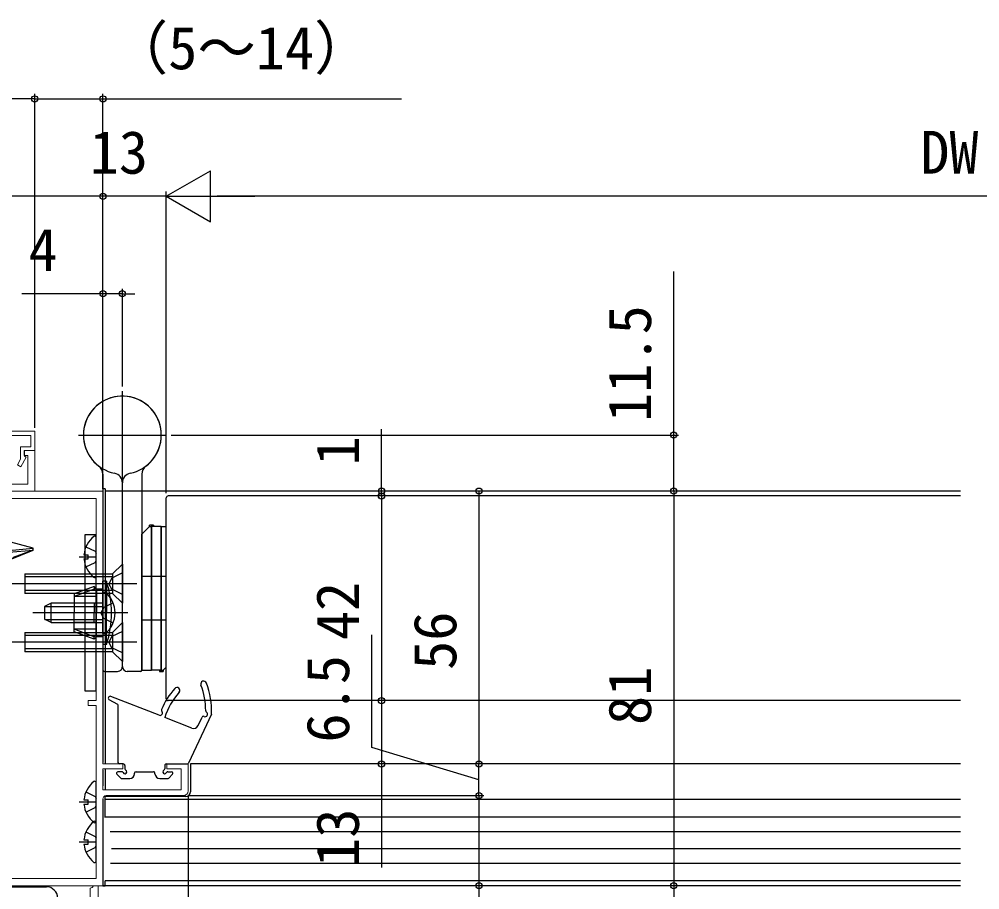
# Model space of a CAD drawing. Units: millimetres, scale not verified. Extents: x -525 to 525, y -783 to 779.
# Drawn here: x -203.2 to -5.9, y 200.9 to 379.5 of the extents above; entities that cross this region are included whole.
import ezdxf
from ezdxf.enums import TextEntityAlignment as Align

# ---------------------------------------------------------------- set-up
doc = ezdxf.new("R2010")
doc.units = ezdxf.units.MM
doc.header["$LTSCALE"] = 4
doc.layers.add('0-2_YKK_11', color=7, linetype='Continuous', lineweight=18)
for name, color, linetype in [('0-4_YKK_12', 2, 'Continuous'), ('0-5_YKK_13', 4, 'Continuous'), ('0-7_YKK_D', 6, 'Continuous')]:
    doc.layers.add(name, color=color, linetype=linetype)
doc.styles.add('ＭＳ ゴシック', font='')
doc.styles.get('ＭＳ ゴシック').set_extended_font_data('MS Gothic')

msp = doc.modelspace()

# ---------------------------------------------------------------- linework, layer by layer
at = {"layer": '0-2_YKK_11', "color": 211}
msp.add_line((-169.5, 220.202), (-185.3, 220.202), dxfattribs=at)
at = {"layer": '0-2_YKK_11', "color": 30}
msp.add_line((-187, 201.702), (-187, 153.702), dxfattribs=at)
for points in [[(-215.49, 305.507), (-215, 305.007), (-215, 291.002), (-212.3, 291.002), (-212.3, 290.002), (-215, 290.002), (-215, 284.102), (-201.4, 284.102), (-201.4, 290.002), (-202.2, 290.002), (-202.2, 291.002), (-200, 291.002), (-200, 282.702), (-216.5, 282.702), (-216.5, 295.302), (-227.85, 295.302)], [(-188.6, 196.202), (-187.9, 196.399), (-187.9, 197.005), (-188.6, 197.202), (-188.6, 201.202), (-188.192, 201.317), (-187.9, 201.702)]]:
    msp.add_lwpolyline(points, dxfattribs=at)
msp.add_lwpolyline([(-214.5, 295.002), (-200, 295.002), (-200, 291.002), (-202.1, 291.002), (-202.1, 289.902), (-201.727, 289.686), (-202.873, 287.702), (-203.565, 288.102), (-202.9, 289.254), (-202.9, 291.802), (-200.8, 291.802), (-200.8, 294.102), (-213.7, 294.102), (-213.7, 291.802), (-211.6, 291.802), (-211.6, 289.254), (-210.935, 288.102), (-211.627, 287.702), (-212.773, 289.686), (-212.4, 289.902), (-212.4, 291.002), (-214.5, 291.002)], close=True, dxfattribs=at)
at = {"layer": '0-2_YKK_11', "color": 211}
for points in [[(-186, 219.502), (-186, 201.702), (-211, 201.702), (-211, 237.244), (-210.88, 237.427), (-210.88, 237.977), (-211, 238.16), (-211, 282.702), (-186, 282.702)], [(-186, 282.702), (-186, 226.702), (-181.9, 226.702), (-181.9, 225.702), (-186, 225.702), (-186, 221.402), (-169.9, 221.402), (-169.9, 225.702), (-172.9, 225.702), (-172.9, 226.702), (-168.5, 226.702), (-168.5, 221.202)]]:
    msp.add_lwpolyline(points, dxfattribs=at)
msp.add_lwpolyline([(-187.4, 239.702), (-187.4, 281.202), (-209.6, 281.202), (-209.6, 270.202), (-209.9, 269.902), (-209.9, 248.102), (-209.5, 247.702), (-209.5, 241.802), (-208, 241.802), (-208, 240.802), (-209.9, 240.802), (-209.9, 213.602), (-209.5, 213.202), (-209.5, 203.202), (-187.4, 203.202), (-187.4, 238.702), (-189, 238.702), (-189, 239.702)], close=True, dxfattribs=at)
for centre, radius, start, end in [((-169.5, 221.202), 1, 270.00001, 359.99999), ((-185.3, 219.502), 0.7, 90.00001, 179.99999)]:
    msp.add_arc(centre, radius, start, end, dxfattribs=at)
at = {"layer": '0-4_YKK_12'}
for p, q in [((-186, 283.202), (-186, 227.002)), ((-186, 283.202), (-186, 227.002)), ((-185.5, 283.202), (-186, 283.202)), ((-185.5, 283.202), (-185.5, 226.702)), ((-9.904, 282.702), (-185.5, 282.702)), ((-186, 225.402), (-186, 222.202)), ((-186, 225.402), (-186, 222.202)), ((-185.5, 225.702), (-185.5, 221.402)), ((-9.904, 226.702), (-167.997, 226.702)), ((-167.997, 226.702), (-167.997, 221.002)), ((-186, 219.502), (-186, 201.702)), ((-185.5, 215.702), (-185.5, 220.173)), ((-185.5, 215.702), (-185.5, 220.173)), ((-168.997, 220.002), (-185.5, 220.002)), ((-9.904, 219.402), (-185.5, 219.402)), ((-9.904, 215.802), (-185.5, 215.802)), ((-9.904, 212.802), (-184.527, 212.802)), ((-9.904, 209.302), (-184.2, 209.302)), ((-9.904, 206.302), (-184.411, 206.302)), ((-9.904, 201.702), (-186, 201.702)), ((-186, 201.702), (-185.5, 201.702)), ((-185.5, 201.702), (-185.5, 202.702)), ((-9.904, 202.702), (-185.5, 202.702))]:
    msp.add_line(p, q, dxfattribs=at)
msp.add_arc((-168.997, 221.002), 1, 270, 0, dxfattribs=at)
at = {"layer": '0-5_YKK_13'}
for p, q in [((-182, 285.202), (-182, 303.202)), ((-191, 294.202), (-173, 294.202)), ((-186, 286.202), (-186, 246.002)), ((-178, 286.202), (-178, 246.002)), ((-182, 246.702), (-182, 284.404)), ((-182, 246.702), (-182, 284.404)), ((-173, 240.102), (-173, 281.302)), ((-9.904, 281.702), (-172.6, 281.702)), ((-176.4, 275.452), (-178, 273.852)), ((-175.6, 275.702), (-176.4, 275.702)), ((-176.4, 275.452), (-176.4, 275.702)), ((-176.4, 275.452), (-176, 275.452)), ((-174, 275.452), (-176, 275.452)), ((-175.6, 275.702), (-175.6, 275.452)), ((-174, 275.452), (-173, 275.452)), ((-173, 246.552), (-173, 275.452)), ((-187.4, 265.226), (-187.4, 273.178)), ((-178, 245.952), (-178, 273.852)), ((-205.3, 270.545), (-200.3, 271.002)), ((-189.477, 271.277), (-187.612, 270.347)), ((-187.612, 270.347), (-187.4, 269.949)), ((-190.9, 269.202), (-187.4, 269.202)), ((-189.883, 269.627), (-189, 269.627)), ((-182, 267.702), (-184, 265.702)), ((-182, 267.702), (-182, 259.702)), ((-202, 265.702), (-202, 261.702)), ((-188.8, 265.102), (-202, 265.102)), ((-184, 265.102), (-188.8, 265.102)), ((-173, 265.202), (-178, 265.202)), ((-179, 263.702), (-205, 263.702)), ((-187.3, 262.102), (-187.8, 262.602)), ((-187.3, 262.602), (-187.3, 257.702)), ((-185.286, 264.202), (-186, 264.202)), ((-186, 257.702), (-186, 264.202)), ((-185.286, 264.202), (-185.286, 257.702)), ((-189.5, 262.302), (-202, 262.302)), ((-189.5, 261.702), (-202, 261.702)), ((-191.9, 261.609), (-191.9, 257.702)), ((-187.3, 261.05), (-191.9, 261.05)), ((-184, 262.302), (-189.5, 262.302)), ((-186, 261.952), (-186, 255.702)), ((-186, 261.952), (-185.491, 261.952)), ((-185.491, 261.952), (-185.491, 255.702)), ((-182, 259.702), (-184, 261.702)), ((-196.6, 259.702), (-198, 259.002)), ((-198, 259.002), (-198, 256.402)), ((-197.909, 259.048), (-190.6, 259.048)), ((-196.6, 255.702), (-196.6, 259.702)), ((-190.6, 259.702), (-196.6, 259.702)), ((-187.3, 259.702), (-191.9, 259.702)), ((-190.6, 259.048), (-186, 259.048)), ((-187.8, 259.702), (-187.8, 257.702)), ((-185.491, 253.452), (-185.491, 259.702)), ((-180.9, 257.702), (-200.373, 257.702)), ((-183.588, 257.702), (-192.439, 257.702)), ((-191.9, 253.794), (-191.9, 257.702)), ((-187.8, 255.702), (-187.8, 257.702)), ((-187.3, 252.802), (-187.3, 257.702)), ((-186, 257.702), (-186, 251.202)), ((-185.286, 251.202), (-185.286, 257.702)), ((-196.6, 255.702), (-198, 256.402)), ((-197.909, 256.356), (-190.6, 256.356)), ((-196.6, 255.702), (-190.6, 255.702)), ((-187.3, 255.702), (-191.9, 255.702)), ((-190.6, 256.356), (-186, 256.356)), ((-190.6, 255.702), (-186, 255.702)), ((-182, 255.702), (-184, 253.702)), ((-182, 255.702), (-182, 247.702)), ((-173, 256.202), (-178, 256.202)), ((-202, 253.702), (-202, 249.702)), ((-188.8, 253.102), (-202, 253.102)), ((-187.3, 254.354), (-191.9, 254.354)), ((-184, 253.102), (-188.8, 253.102)), ((-187.3, 253.302), (-187.8, 252.802)), ((-186, 253.452), (-185.491, 253.452)), ((-179, 251.702), (-205, 251.702)), ((-185.286, 251.202), (-186, 251.202)), ((-189.5, 250.302), (-202, 250.302)), ((-189.5, 249.702), (-202, 249.702)), ((-184, 250.302), (-189.5, 250.302)), ((-182, 247.702), (-184, 249.702)), ((-185.7, 245.702), (-183, 245.702)), ((-178.3, 245.702), (-181, 245.702)), ((-178, 245.952), (-176, 245.952)), ((-174, 245.952), (-176, 245.952)), ((-174.4, 245.952), (-174.4, 245.702)), ((-174.4, 245.702), (-173.6, 245.702)), ((-174, 245.952), (-173.6, 245.952)), ((-173.6, 245.952), (-173, 246.552)), ((-173.6, 245.952), (-173.6, 245.702)), ((-182.9, 238.932), (-184.682, 239.846)), ((-174.434, 236.696), (-184.354, 240.574)), ((-182.9, 238.932), (-182.9, 227.002)), ((-9.904, 239.702), (-172.6, 239.702)), ((-163.7, 236.902), (-168.419, 226.874)), ((-167.721, 234.071), (-173.3, 236.252)), ((-166.452, 234.576), (-165.633, 236.316)), ((-182.132, 225.102), (-182.9, 225.102)), ((-181.805, 226.702), (-182.6, 226.702)), ((-181.5, 226.402), (-181.5, 225.734)), ((-179.2, 225.102), (-175.6, 225.102)), ((-173.3, 226.402), (-173.3, 225.734)), ((-172.995, 226.702), (-168.69, 226.702)), ((-172.668, 225.102), (-171.9, 225.102)), ((-183.112, 224.59), (-182.312, 223.79)), ((-182.1, 223.702), (-180.5, 223.702)), ((-179.5, 224.702), (-179.5, 224.802)), ((-175.3, 224.702), (-175.3, 224.802)), ((-174.3, 223.702), (-172.7, 223.702)), ((-172.488, 223.79), (-171.688, 224.59)), ((-189.477, 220.977), (-187.612, 220.047)), ((-187.4, 214.926), (-187.4, 222.878)), ((-189.883, 219.327), (-189, 219.327)), ((-187.612, 220.047), (-187.4, 219.649)), ((-190.9, 218.902), (-187.4, 218.902)), ((-187.4, 206.726), (-187.4, 214.678)), ((-189.883, 211.127), (-189, 211.127)), ((-189.477, 212.777), (-187.612, 211.847)), ((-187.612, 211.847), (-187.4, 211.449)), ((-190.9, 210.702), (-187.4, 210.702))]:
    msp.add_line(p, q, dxfattribs=at)
for points in [[(-211, 279.502), (-211, 201.502), (-197.6, 201.502)], [(-176, 245.952), (-176, 275.702), (-176, 245.952)], [(-174, 275.452), (-174, 245.702), (-174, 275.452)], [(-212.595, 268.625), (-212.1, 268.502), (-205.367, 268.502), (-200.3, 270.601), (-200.3, 271.002), (-205.898, 272.502), (-212.1, 272.502), (-212.1, 268.502)], [(-207.3, 270.502), (-207.3, 270.101), (-205.3, 270.143), (-200.3, 270.601), (-204.452, 269.089), (-204.452, 268.881), (-212.1, 268.881), (-212.595, 268.625), (-212.595, 272.378)], [(-189.883, 268.777), (-189, 268.777), (-189, 269.627)], [(-189.477, 267.127), (-187.612, 268.057), (-187.4, 268.455)], [(-202, 265.702), (-188.8, 265.702), (-184, 265.702)], [(-184, 265.702), (-184, 261.702), (-189.5, 261.702)], [(-182, 265.902), (-184.153, 264.852), (-184.764, 263.702)], [(-186, 262.602), (-187.3, 262.602), (-187.8, 263.102), (-191.9, 261.609)], [(-187.8, 263.102), (-187.8, 262.602), (-191.9, 261.05)], [(-182, 261.502), (-184.153, 262.552), (-184.764, 263.702)], [(-186, 253.452), (-186, 259.702), (-190.6, 259.702)], [(-183.904, 259.777), (-185.811, 258.847), (-186.42, 257.702)], [(-183.904, 255.627), (-185.811, 256.557), (-186.42, 257.702)], [(-202, 253.702), (-188.8, 253.702), (-184, 253.702)], [(-187.8, 252.302), (-187.8, 252.802), (-191.9, 254.354)], [(-186, 252.802), (-187.3, 252.802), (-187.8, 252.302), (-191.9, 253.794)], [(-184, 253.702), (-184, 249.702), (-189.5, 249.702)], [(-182, 253.902), (-184.153, 252.852), (-184.764, 251.702)], [(-182, 249.502), (-184.153, 250.552), (-184.764, 251.702)], [(-189.883, 218.477), (-189, 218.477), (-189, 219.327)], [(-189.477, 216.827), (-187.612, 217.757), (-187.4, 218.155)], [(-189.883, 210.277), (-189, 210.277), (-189, 211.127)], [(-189.477, 208.627), (-187.612, 209.557), (-187.4, 209.955)]]:
    msp.add_lwpolyline(points, dxfattribs=at)
msp.add_lwpolyline([(-189.7, 273.702), (-189.7, 241.702), (-187.4, 241.702), (-187.4, 273.702)], close=True, dxfattribs=at)
for centre, radius, start, end in [((-182, 294.202), 8, 306.8699, 258.46304), ((-182, 294.202), 8, 281.53696, 233.1301), ((-188, 286.202), 2, 0, 53.1301), ((-184, 284.404), 2, 0, 78.46304), ((-180, 284.404), 2, 101.53696, 180), ((-176, 286.202), 2, 126.8699, 180), ((-172.6, 281.302), 0.4, 90, 180), ((-184.6, 269.202), 5.3, 127.71409, 175.40059), ((-187.674, 273.178), 0.274, 0, 127.71409), ((-184.6, 269.202), 5.3, 184.59941, 232.28591), ((-187.674, 265.226), 0.274, 232.28591, 0), ((-204.2, 257.702), 20, 0, 18.96557), ((-189.031, 257.702), 5.531, 309.79413, 50.20587), ((-204.2, 257.702), 20, 341.03443, 0), ((-183, 246.702), 1, 323.1301, 0), ((-181, 246.702), 1, 180, 270), ((-185.7, 246.002), 0.3, 180, 270), ((-183, 246.702), 1, 270, 323.1301), ((-178.3, 246.002), 0.3, 270, 360), ((-165.3, 243.102), 0.6, 20.9219, 200.9219), ((-179.685, 237.603), 14.8, 359.93548, 20.9219), ((-179.685, 237.603), 16, 357.48987, 20.9219), ((-159.065, 231.523), 16.2, 138.78603, 156.98639), ((-159.065, 231.523), 15, 138.78603, 161.62455), ((-170.8, 241.802), 0.6, 318.78603, 138.78603), ((-184.5, 240.202), 0.4, 68.64419, 242.85538), ((-172.6, 240.102), 0.4, 180, 270), ((-174.252, 237.161), 0.5, 248.64419, 46.29217), ((-173.699, 237.74), 0.3, 156.98639, 226.29217), ((-165, 236.902), 0.5, 243.09781, 58.72286), ((-164.585, 237.586), 0.3, 179.93548, 238.72286), ((-165.362, 236.188), 0.3, 63.09781, 154.79836), ((-167.357, 235.002), 1, 248.64419, 334.79836), ((-182.6, 227.002), 0.3, 180, 270), ((-168.69, 227.002), 0.3, 270, 334.79836), ((-182.9, 224.802), 0.3, 90, 225), ((-182.132, 224.802), 0.3, 25.37693, 90), ((-181.5, 225.102), 0.4, 205.37693, 64.62307), ((-181.8, 226.402), 0.3, 0, 90.95009), ((-181.2, 225.734), 0.3, 180, 244.62307), ((-179.2, 224.802), 0.3, 90.00042, 180), ((-175.6, 224.802), 0.3, 0, 90.00042), ((-173.3, 225.102), 0.4, 115.37693, 334.62307), ((-173.6, 225.734), 0.3, 295.37693, 0), ((-173, 226.402), 0.3, 89.04991, 180), ((-172.668, 224.802), 0.3, 90, 154.62307), ((-171.9, 224.802), 0.3, 315, 90), ((-184.6, 218.902), 5.3, 127.71409, 175.40059), ((-187.674, 222.878), 0.274, 0, 127.71409), ((-182.1, 224.002), 0.3, 225, 270), ((-180.5, 224.702), 1, 270, 0), ((-174.3, 224.702), 1, 180, 270), ((-172.7, 224.002), 0.3, 270, 315), ((-184.6, 218.902), 5.3, 184.59941, 232.28591), ((-184.6, 210.702), 5.3, 127.71409, 175.40059), ((-187.674, 214.678), 0.274, 0, 127.71409), ((-187.674, 214.926), 0.274, 232.28591, 0), ((-184.6, 210.702), 5.3, 184.59941, 232.28591), ((-187.674, 206.726), 0.274, 232.28591, 0), ((-197.6, 199.202), 2.3, 0.00002, 90)]:
    msp.add_arc(centre, radius, start, end, dxfattribs=at)
at = {"layer": '0-7_YKK_D'}
for p, q in [((-200, 363.202), (-265, 363.202)), ((-200, 295.702), (-200, 364.202)), ((-200, 295.702), (-200, 364.202)), ((-186, 283.202), (-186, 364.202)), ((-173, 343.202), (-163.907, 348.452)), ((-163.907, 337.952), (-163.907, 348.452)), ((-186, 283.202), (-186, 344.202)), ((-186, 283.202), (-186, 344.202)), ((-173, 282.302), (-173, 344.202)), ((-173, 282.302), (-173, 344.202)), ((-173, 343.202), (-186, 343.202)), ((-173, 343.202), (-163.907, 337.952)), ((-173, 343.202), (-154.813, 343.202)), ((151.5, 343.202), (-162.5, 343.202)), ((-186, 283.202), (-186, 324.202)), ((-182, 304.202), (-182, 324.202)), ((-186, 323.202), (-202.668, 323.202)), ((-182, 323.202), (-186, 323.202)), ((-182, 323.202), (-179.45, 323.202)), ((-172, 294.202), (-67.785, 294.202)), ((-128.779, 282.702), (-128.779, 295.415)), ((-128.779, 281.702), (-128.779, 282.702)), ((-127.785, 282.702), (-127.779, 282.702)), ((-108.785, 282.702), (-108.785, 226.702)), ((-68.785, 282.702), (-68.785, 201.702)), ((-128.785, 281.702), (-128.784, 239.702)), ((-128.779, 281.702), (-128.779, 279.152)), ((-127.785, 281.702), (-127.779, 281.702)), ((-129.785, 239.702), (-129.785, 239.702)), ((-129.785, 226.702), (-129.785, 226.702)), ((-108.785, 220.202), (-108.785, 226.702)), ((-168.5, 220.202), (-168.5, 81.203)), ((-168.5, 220.202), (-107.785, 220.202)), ((-168.5, 220.202), (-107.785, 220.202)), ((-68.785, 201.702), (-68.785, 136.702))]:
    msp.add_line(p, q, dxfattribs=at)
for points in [[(-200, 363.202), (-186, 363.202), (-124.7, 363.202)], [(-186, 343.202), (-211, 343.202), (-233.232, 343.202)], [(-68.785, 282.702), (-68.785, 294.202), (-68.785, 327.752)], [(-108.785, 223.452), (-130.785, 230.052), (-130.785, 253.211)], [(-128.785, 239.702), (-128.785, 226.702), (-128.785, 205.424)], [(-108.785, 220.202), (-108.785, 201.702), (-108.785, 168.152)]]:
    msp.add_lwpolyline(points, dxfattribs=at)
for centre in [(-200, 363.202), (-200, 363.202), (-186, 363.202), (-186, 343.202), (-186, 343.202), (-186, 323.202), (-182, 323.202), (-68.785, 294.202), (-128.785, 281.702), (-128.779, 282.702), (-128.779, 281.702), (-108.785, 282.702), (-68.785, 282.702), (-68.785, 282.702), (-128.785, 239.702), (-128.784, 239.702), (-128.785, 226.702), (-108.785, 226.702), (-108.785, 226.702), (-108.785, 220.202), (-108.785, 220.202), (-108.785, 201.702), (-68.785, 201.702), (-68.785, 201.702)]:
    msp.add_circle(centre, 0.637, dxfattribs=at)

# ---------------------------------------------------------------- texts
at = {"layer": '0-7_YKK_D', "style": 'ＭＳ ゴシック'}
for s, p in [('（5～14）', (-184.586, 366.634)), ('13', (-188.705, 345.202)), ('DW', (-18.148, 345.202)), ('4', (-201.282, 325.202))]:
    msp.add_text(s, height=8.798, dxfattribs=at).set_placement(p, align=Align.BOTTOM_LEFT)
for s, p in [('11.5', (-70.785, 296.911)), ('1', (-130.779, 287.961)), ('42', (-130.785, 252.111)), ('56', (-110.785, 246.009)), ('6.5', (-132.785, 231.097)), ('81', (-70.785, 234.702)), ('13', (-130.785, 205.584))]:
    msp.add_text(s, height=8.798, rotation=90, dxfattribs=at).set_placement(p, align=Align.BOTTOM_LEFT)

doc.saveas('drawing.dxf')
